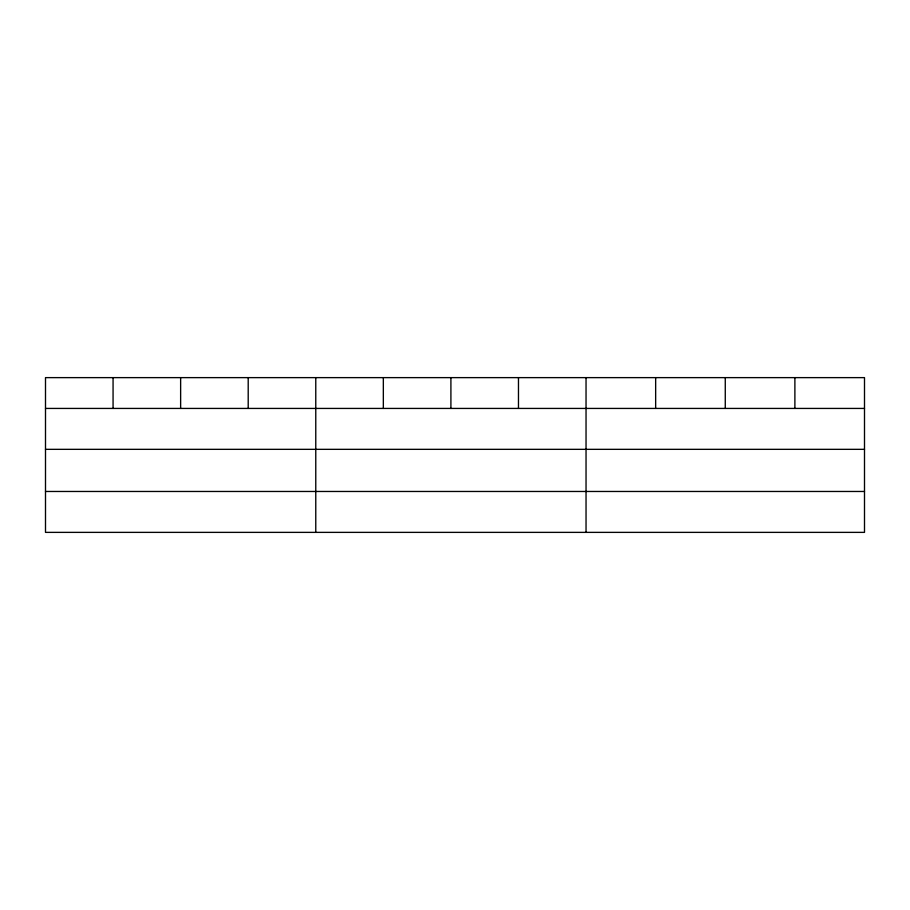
<?xml version="1.0" encoding="UTF-8"?>
<svg xmlns="http://www.w3.org/2000/svg" width="910" height="910" viewBox="0 0 910 910"><rect width="100%" height="100%" fill="white"/><g stroke="black" fill="none" stroke-linecap="round" stroke-linejoin="round"><path stroke-width="1.36" d="M864.5 449.335L864.5 377.627L45.5 377.627L45.5 532.373L864.5 532.373L864.5 449.335L45.5 449.335M45.5 408.431L864.5 408.431M45.5 491.468L864.5 491.468M794.885 377.627L794.885 408.431M725.27 377.627L725.27 408.431M655.655 377.627L655.655 408.431M586.04 377.627L586.04 532.373M518.472 377.627L518.472 408.431M450.905 377.627L450.905 408.431M383.337 377.627L383.337 408.431M315.77 377.627L315.77 532.373M248.202 377.627L248.202 408.431M180.635 377.627L180.635 408.431M113.067 377.627L113.067 408.431"/></g></svg>
